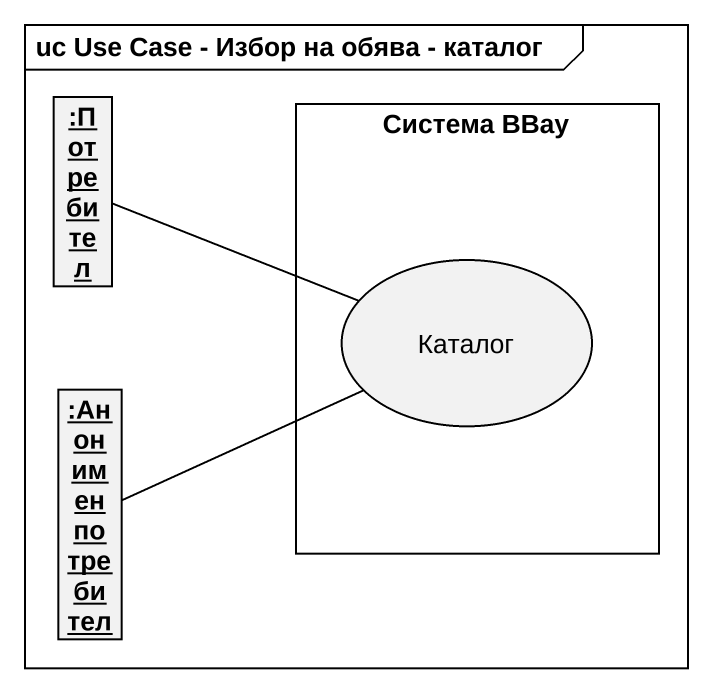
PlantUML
@startuml
mainframe uc Use Case - Избор на обява - каталог
allowmixing
hide circle
hide empty members
object ":Потребител" as Потребител
rectangle "Система BBay" as Система_BBay {
  usecase Каталог
}
object ":Анонимен потребител" as Анонимен_потребител
Потребител -right- Каталог
Анонимен_потребител -right- Каталог
@enduml
